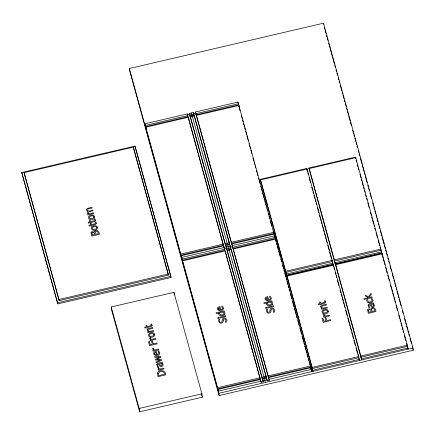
<?xml version="1.0" encoding="UTF-8"?>
<svg xmlns="http://www.w3.org/2000/svg" width="435" height="435" viewBox="0 0 435 435"><rect width="100%" height="100%" fill="white"/><g stroke="black" fill="none" stroke-linecap="round" stroke-linejoin="round"><path stroke-width="0.65" d="M193.901 114.16L189.856 115.112L190.008 116.227L194.053 115.28L193.901 114.16L193.439 112.475L189.394 113.415L190.008 116.227M225.738 245.373L229.783 244.421L230.713 247.803L230.86 248.918L226.82 249.864L225.738 245.373L226.82 249.864M230.713 247.803L226.668 248.749M260.831 381.163L261.141 382.289L263.164 381.816L262.55 379.01L266.595 378.064L267.21 380.87L269.232 380.402L268.612 377.591L311.079 367.678L311.846 371.604L310.4 366.362M129.358 68.518L323.488 23.196L412.951 348L413.25 350.229L219.126 395.546L129.657 70.747L129.358 68.518L218.827 393.316L412.951 348M145.203 126.036L144.904 123.801L187.371 113.888L187.985 116.694L145.518 126.612L145.986 128.303L145.839 127.189L188.301 117.271L223.4 245.264L180.933 255.176L181.4 256.867L181.248 255.753L223.715 245.84L224.797 250.337L182.33 260.25L182.798 261.946L182.646 260.826L225.112 250.913L260.212 378.907L217.745 388.819L218.212 390.51L218.06 389.396L260.527 379.483L261.141 382.289M238.538 104.895L196.071 114.807L195.456 112.002L237.923 102.089L239.005 106.586L238.858 105.471L196.392 115.384L231.485 243.377L273.952 233.459L238.858 105.471M187.985 116.694L187.518 115.003L189.54 114.535M194.053 115.28L193.586 113.589L195.609 113.116M145.518 126.612L145.372 125.498L187.838 115.579M196.071 114.807L195.924 113.693L238.391 103.78M190.323 116.803L194.369 115.857L229.316 242.73L229.462 243.845L225.422 244.791L190.323 116.803L225.422 244.791M21.75 172.532L134.991 146.095L170.868 276.35L171.02 277.465L57.779 303.902L21.75 172.532L57.779 303.902M24.088 172.635L133.284 147.144L168.231 274.017L168.383 275.132L59.187 300.623L24.088 172.635L59.187 300.623M260.239 179.34L306.751 168.481L307.213 170.172L307.066 169.057L260.554 179.916L260.706 181.031L260.239 179.34L286.48 275.186L332.992 264.333L332.226 260.407L307.066 169.057M308.888 167.986L355.395 157.127L355.863 158.818L355.716 157.704L309.203 168.562L309.356 169.677L308.888 167.986L335.129 263.833L381.642 252.974L380.875 249.054L355.716 157.704M180.933 255.176L180.786 254.062L223.247 244.149M225.27 243.676L229.316 242.73M231.485 243.377L231.338 242.262L273.805 232.344M275.35 238.538L232.883 248.45L231.806 243.953L274.267 234.035L275.817 240.229L275.665 239.114L233.203 249.027L268.297 377.014L310.764 367.102L275.665 239.114M230.86 248.918L230.398 247.232L232.42 246.759L232.268 245.644L274.735 235.732L274.958 237.401M182.33 260.25L182.183 259.135L224.645 249.222M232.883 248.45L232.736 247.33L275.203 237.423M227.135 250.44L231.181 249.5L266.128 376.373L266.274 377.488L262.234 378.434L227.135 250.44L262.234 378.434M59.035 299.508L168.231 274.017M57.627 302.787L170.868 276.35M111.24 306.958L173.929 292.32L201.883 393.822L202.335 397.166L139.646 411.804L111.686 310.302L111.24 306.958L139.2 408.454L139.646 411.804M286.48 275.186L285.719 271.266L332.226 260.407M335.129 263.833L334.368 259.912L380.875 249.054M285.866 272.381L332.378 261.522M334.515 261.027L381.027 250.168M286.333 274.072L332.846 263.218M334.983 262.718L381.49 251.86M286.725 275.491L333.232 264.632L333.699 266.323L333.553 265.209L287.04 276.067L287.192 277.182L286.725 275.491L312.966 371.338L312.205 367.417L287.04 276.067M335.374 264.132L381.881 253.279L382.349 254.97L382.196 253.855L335.689 264.708L335.836 265.828L335.374 264.132L361.615 359.984L360.849 356.058L335.689 264.708M217.745 388.819L217.598 387.705L260.059 377.792M262.082 377.319L266.128 376.373M268.297 377.014L268.15 375.9L310.612 365.987M312.205 367.417L358.712 356.559L333.553 265.209M360.849 356.058L407.361 345.205L382.196 253.855M139.2 408.454L201.883 393.822M312.352 368.532L358.859 357.673L358.712 356.559M361.001 357.178L407.508 346.32L407.361 345.205M219.126 395.546L218.528 391.087L260.995 381.174M263.164 381.816L263.012 380.701L267.057 379.755M269.08 379.287L311.547 369.369M312.819 370.223L359.326 359.364L358.859 357.673M361.463 358.87L407.976 348.011L407.508 346.32M324.325 27.394L324.869 29.357M325.228 30.667L326.13 33.941M326.489 35.251L327.033 37.214M327.392 38.525L327.936 40.488M328.653 43.108L330.1 48.35M330.459 49.655L332.264 56.207M332.623 57.518L334.428 64.065M334.787 65.375L335.331 67.338M336.048 69.959L336.592 71.922M336.951 73.232L337.495 75.195M338.212 77.816L338.756 79.779M339.115 81.089L339.659 83.052M340.382 85.673L341.823 90.915M342.182 92.22L342.726 94.188M343.084 95.499L343.987 98.772M344.346 100.083L344.89 102.046M345.249 103.356L346.151 106.629M346.51 107.94L347.054 109.903M347.413 111.213L348.315 114.487M348.674 115.797L350.121 121.033M350.479 122.344L351.382 125.617M352.644 130.201L353.546 133.48M353.905 134.785L354.449 136.753M354.808 138.064L355.71 141.337M356.069 142.647L356.613 144.61M356.972 145.921L357.516 147.884M358.239 150.505L358.777 152.467M359.136 153.778L359.68 155.741M360.403 158.362L361.844 163.598M362.203 164.908L364.008 171.455M364.367 172.766L364.911 174.734M365.269 176.039L366.172 179.318M366.531 180.623L367.075 182.591M367.798 185.207L368.336 187.175M368.701 188.485L369.239 190.448M369.962 193.069L371.403 198.306M372.664 202.889L373.567 206.163M373.931 207.473L374.47 209.436M374.829 210.747L375.731 214.02M376.096 215.33L376.634 217.299M376.993 218.604L377.895 221.883M378.26 223.188L378.798 225.156M379.157 226.466L379.701 228.429M380.424 231.05L381.865 236.287M382.224 237.597L384.029 244.144M384.388 245.454L385.29 248.728M385.655 250.038L386.193 252.001M386.557 253.311L387.096 255.28M387.819 257.895L388.357 259.864M388.721 261.169L389.26 263.137M389.983 265.752L391.424 270.994M392.147 273.615L393.588 278.851M393.952 280.162L394.491 282.125M394.849 283.435L395.752 286.708M396.116 288.019L396.655 289.982M397.019 291.292L397.916 294.566M398.281 295.876L398.819 297.839M399.183 299.149L400.08 302.423M400.445 303.733L400.983 305.702M402.25 310.285L403.147 313.559M404.414 318.143L405.311 321.416M405.676 322.726L406.214 324.689M406.578 326L407.475 329.273M407.84 330.584L408.378 332.547M408.742 333.857L409.281 335.82M410.004 338.441L411.445 343.683M412.168 346.298L413.25 350.229M356.086 160.2L356.624 162.163M357.347 164.773L357.885 166.735M358.244 168.041L358.788 170.003M360.044 174.576L360.947 177.839M361.306 179.149L361.844 181.107M362.203 182.412L363.105 185.68M363.464 186.99L364.003 188.948M364.361 190.253L364.905 192.216M365.623 194.826L366.161 196.789M366.526 198.094L367.064 200.056M367.782 202.666L369.223 207.892M370.484 212.47L371.381 215.733M371.74 217.043L372.284 219.001M372.643 220.306L373.54 223.574M373.904 224.879L374.443 226.842M374.801 228.147L375.34 230.11M376.063 232.72L377.498 237.95M378.222 240.56L379.663 245.786M380.021 247.096L380.56 249.054M380.919 250.359L381.642 252.974M382.213 255.046L383.11 258.314M383.469 259.619L384.013 261.576M384.371 262.887L384.91 264.844M385.627 267.46L386.171 269.417M386.53 270.728L387.068 272.685M387.792 275.301L389.227 280.526M390.489 285.099L391.386 288.367M391.75 289.672L392.288 291.629M392.647 292.94L393.55 296.208M393.909 297.513L394.447 299.47M394.806 300.781L395.35 302.738M396.067 305.354L397.508 310.579M398.764 315.152L399.667 318.42M400.026 319.725L400.564 321.683M400.929 322.993L401.826 326.261M402.185 327.566L402.723 329.523M403.087 330.834L403.626 332.791M404.343 335.407L405.784 340.632M406.502 343.248L408.122 349.126L407.976 348.011M309.203 168.562L334.368 259.912M307.436 171.559L306.751 168.481M307.801 172.864L308.339 174.826M309.057 177.436L310.498 182.662M311.759 187.24L312.656 190.503M313.015 191.813L313.559 193.771M313.918 195.076L314.815 198.344M315.174 199.649L315.718 201.612M316.076 202.917L316.615 204.88M317.338 207.49L318.773 212.72M319.497 215.33L320.938 220.556M321.296 221.866L321.835 223.824M322.194 225.129L323.096 228.397M323.455 229.707L323.993 231.665M324.352 232.97L325.255 236.238M325.614 237.543L327.055 242.773M327.772 245.383L329.213 250.609M329.572 251.919L331.372 258.45M331.731 259.76L332.992 264.333M333.922 267.71L334.461 269.667M335.184 272.283L335.722 274.24M336.081 275.551L336.619 277.508M337.342 280.124L338.783 285.349M340.039 289.922L340.942 293.19M341.301 294.495L341.839 296.458M342.198 297.763L343.101 301.031M343.46 302.336L343.998 304.293M344.362 305.604L344.901 307.561M345.618 310.177L347.059 315.402M347.777 318.018L349.218 323.243M349.577 324.548L350.121 326.511M350.479 327.816L351.377 331.084M351.736 332.389L352.279 334.346M352.638 335.657L353.535 338.925M353.9 340.23L355.335 345.455M356.058 348.071L357.499 353.296M357.858 354.601L359.479 360.484L359.326 359.364M260.554 179.916L285.719 271.266M273.952 233.459L274.42 235.156L274.267 234.035M310.764 367.102L311.232 368.793L311.079 367.678M240.028 110.871L237.923 102.089M241.289 115.454L242.192 118.733M242.551 120.044L243.094 122.007M243.453 123.317L244.356 126.59M244.72 127.901L245.258 129.869M245.623 131.18L246.525 134.453M246.884 135.763L248.325 141.005M249.048 143.626L250.495 148.868M250.854 150.178L251.756 153.452M253.018 158.035L253.92 161.314M254.279 162.625L254.823 164.588M255.182 165.898L255.726 167.867M256.449 170.482L256.987 172.45M257.351 173.761L257.89 175.724M258.613 178.345L260.054 183.586M260.777 186.207L262.223 191.449M262.582 192.759L264.388 199.312M264.746 200.617L265.29 202.585M265.649 203.895L266.552 207.169M266.911 208.479L267.454 210.448M268.177 213.068L268.716 215.031M269.08 216.342L269.618 218.305M270.342 220.926L271.783 226.167M273.049 230.757L273.952 234.03M274.311 235.34L274.855 237.303M275.214 238.614L276.116 241.893M276.475 243.203L277.019 245.166M277.378 246.476L278.28 249.75M278.645 251.06L280.086 256.302M280.809 258.923L281.532 261.544M282.614 265.475L283.517 268.748M283.876 270.059L284.414 272.027M284.778 273.338L285.681 276.611M286.04 277.921L286.583 279.884M286.942 281.195L287.845 284.474M288.204 285.784L288.748 287.747M289.106 289.058L289.65 291.026M290.373 293.647L291.814 298.883M292.537 301.504L293.978 306.746M294.343 308.056L296.148 314.608M296.507 315.919L297.045 317.882M297.768 320.503L298.312 322.471M298.671 323.781L299.215 325.744M299.933 328.365L300.476 330.328M300.835 331.639L301.379 333.607M302.102 336.228L303.543 341.47M303.907 342.78L304.446 344.743M304.804 346.053L305.707 349.327M306.071 350.637L306.61 352.606M306.974 353.916L307.877 357.189M308.236 358.5L308.779 360.463M309.138 361.773L310.041 365.052M195.456 112.002L195.924 113.693M196.392 115.384L231.338 242.262M231.806 243.953L232.736 247.33M233.203 249.027L268.15 375.9M269.232 380.402L268.612 377.591M194.701 117.624L229.462 243.845M229.93 245.541L230.24 246.667M266.274 377.488L231.181 249.5M266.9 379.744L267.21 380.87M191.416 112.948L192.341 116.879M192.346 116.33L227.445 244.318M227.761 244.894L229.153 250.522M229.158 249.973L264.252 377.961M264.572 378.537L265.334 382.457M189.394 113.415L189.856 115.112M262.55 379.01L263.012 380.701M188.632 119.043L223.4 245.264M224.797 250.337L223.715 245.84M260.212 378.907L225.112 250.913M144.904 123.801L145.372 125.498M145.839 127.189L180.786 254.062M181.248 255.753L182.183 259.135M182.646 260.826L217.598 387.705M218.06 389.396L218.528 391.087M171.02 277.465L134.991 146.095M201.612 394.55L202.335 397.166M168.383 275.132L133.284 147.144M381.881 253.279L382.028 254.393M355.395 157.127L355.547 158.242M323.488 23.196L323.635 24.311M333.232 264.632L333.384 265.747M266.595 378.064L266.742 379.179M260.527 379.483L260.674 380.598M230.398 247.232L230.245 246.118L226.205 247.058L226.352 248.173L224.329 248.646L224.183 247.531L181.716 257.444L182.015 259.673M194.369 115.857L194.516 116.971M193.439 112.475L193.586 113.589M188.301 117.271L188.453 118.391M187.371 113.888L187.518 115.003M173.929 292.32L174.283 295.001M223.182 320.486C223.612 322.237 221.785 323.662 220.181 323.058A2.523 2.121 -7.6 0 1 219.104 322.286L218.598 320.927L218.68 319.431C221.219 318.126 218.348 321.373 220.175 322.085C221.758 322.933 222.497 320.976 222.165 319.714C222.992 315.979 228.424 318.79 226.689 321.954L225.412 322.253L225.917 320.492L225.194 318.98L223.753 318.98L223.182 320.486M270.94 310.481C271.369 312.227 269.548 313.651 267.938 313.053A2.523 2.121 -7.6 0 1 266.867 312.281L266.356 310.922L266.438 309.426C268.982 308.116 266.111 311.362 267.938 312.08C269.521 312.928 270.255 310.971 269.923 309.704C270.755 305.968 276.181 308.785 274.452 311.949L273.169 312.248L273.675 310.481L272.952 308.97L271.516 308.97L270.94 310.481M159.775 352.954C159.15 359.12 148.694 353.253 156.274 351.333L157.193 354.677C161.151 354.351 156.382 350.702 158.731 350.86L159.775 352.954M223.476 308.176C222.85 314.342 212.4 308.48 219.974 306.561L220.898 309.905C224.868 309.579 220.056 305.865 222.432 306.082L223.476 308.176M271.233 298.171C270.613 304.337 260.157 298.47 267.737 296.556L268.656 299.9C272.609 299.574 267.846 295.92 270.195 296.077L271.233 298.171M95.575 220.224L94.846 221.458L90.828 222.497L90.98 223.046L90.175 223.237L90.023 222.687L88.365 223.073L88.142 222.258L89.8 221.872L89.387 220.376L90.192 220.192L90.605 221.687L94.438 220.67L94.612 219.903L94.232 219.245L95.107 219.044L95.575 220.224M96.391 223.182L95.662 224.422L91.644 225.455L91.796 226.004L90.991 226.195L90.839 225.645L89.18 226.031L88.957 225.221L90.616 224.835L90.203 223.34L91.007 223.15L91.421 224.645L95.254 223.633L95.428 222.861L95.047 222.209L95.923 222.002L96.391 223.182M152.13 325.201L151.396 326.435L147.383 327.473L147.53 328.023L146.725 328.213L146.573 327.664L144.92 328.05L144.692 327.234L146.35 326.848L145.942 325.353L146.747 325.168L147.16 326.663L150.988 325.646L151.162 324.88L150.787 324.222L151.657 324.021L152.13 325.201M325.733 301.89L325.005 303.124L320.986 304.163L321.139 304.712L320.334 304.897L320.182 304.348L318.523 304.739L318.3 303.924L319.959 303.538L319.546 302.042L320.35 301.852L320.764 303.347L324.597 302.336L324.771 301.569L324.39 300.911L325.266 300.71L325.733 301.89M372.942 300.248L372.925 300.715A2.3 1.93 -7.6 0 1 372.219 301.923C370.343 303.777 365.83 302.825 366.874 299.639C368.798 298.47 366.656 303.456 370.239 301.874C374.366 301.384 369.614 298.361 372.012 298.443L372.942 300.248M86.358 209.545L86.57 210.518L87.799 211.383C86.581 212.003 87.163 213.705 88.316 214.009L87.674 214.161L87.897 214.972L93.666 213.628L93.443 212.813L89.137 213.819C85.885 211.883 91.725 210.915 92.916 210.888L92.693 210.072C86.723 213.106 84.966 208.066 92.16 208.147L91.937 207.332L88.142 208.218L86.859 208.767L86.358 209.545M154.436 353.291L154.746 354.389L156.453 354.851L155.746 352.301L154.436 353.291M218.142 308.513L218.446 309.617L220.153 310.079L219.452 307.523L218.142 308.513M265.899 298.508L266.204 299.606L267.911 300.074L267.21 297.518L265.899 298.508M147.128 329.741L147.318 330.779L148.368 331.688L147.726 331.834L147.949 332.65L153.718 331.301L153.495 330.491L149.189 331.492L148.509 330.981A1.702 1.435 -7.6 0 1 148.096 330.121L148.879 329.29L152.897 328.322L152.674 327.506L148.433 328.523L147.128 329.741M320.731 306.43L320.927 307.469L321.971 308.377L321.329 308.524L321.557 309.334L327.327 307.991L327.104 307.175L322.792 308.181L322.117 307.67A1.702 1.435 -7.6 0 1 321.704 306.811L322.487 305.979L326.506 305.006L326.277 304.195L322.041 305.212L320.731 306.43M94.732 217.065C94.574 219.283 91.584 219.963 89.795 219.376A2.365 1.99 -7.6 0 1 88.74 218.446L88.484 217.522A2.344 1.968 -7.6 0 1 88.93 216.244C90.404 214.607 94.438 214.232 94.732 217.065M97.685 227.788C97.527 230.012 94.536 230.691 92.747 230.099A2.365 1.99 -7.6 0 1 91.693 229.169L91.437 228.244A2.344 1.968 -7.6 0 1 91.883 226.972C93.362 225.335 97.396 224.96 97.685 227.788M154.784 334.738C154.626 336.962 151.63 337.642 149.841 337.049A2.365 1.99 -7.6 0 1 148.786 336.124L148.536 335.195A2.344 1.968 -7.6 0 1 148.977 333.922C150.456 332.286 154.49 331.91 154.784 334.738M328.387 311.427C328.229 313.651 325.239 314.331 323.45 313.738A2.365 1.99 -7.6 0 1 322.395 312.808L322.139 311.884A2.344 1.968 -7.6 0 1 322.585 310.606C324.064 308.975 328.099 308.594 328.387 311.427M91.964 233.008L92.312 235.041L94.564 234.514C94.743 233.062 93.008 231.561 91.964 233.008M368.554 310.209L368.902 312.243L371.153 311.716C371.332 310.264 369.598 308.758 368.554 310.209M95.042 232.176L95.417 234.318L98.256 233.655C98.533 231.795 95.994 230.327 95.042 232.176M371.631 309.377L372.007 311.52L374.845 310.856C375.122 308.997 372.583 307.529 371.631 309.377M158.373 373.54L158.666 375.595L164.604 374.209C164.599 370.75 159.237 370.566 158.373 373.54M93.862 217.076L92.905 218.299L90.214 218.653A1.354 1.136 -7.6 0 1 89.518 218.093L89.349 217.495A1.343 1.131 -7.6 0 1 89.675 216.701C90.746 215.809 93.563 215.113 93.862 217.076M96.815 227.804L95.858 229.022L93.166 229.375A1.354 1.136 -7.6 0 1 92.47 228.815L92.307 228.223A1.343 1.131 -7.6 0 1 92.628 227.423C93.699 226.532 96.516 225.836 96.815 227.804M153.914 334.754L152.951 335.972L150.265 336.326A1.354 1.136 -7.6 0 1 149.564 335.766L149.401 335.173A1.343 1.131 -7.6 0 1 149.727 334.379C150.798 333.482 153.615 332.791 153.914 334.754M327.517 311.438L326.56 312.662L323.868 313.015A1.354 1.136 -7.6 0 1 323.172 312.455L323.009 311.857A1.343 1.131 -7.6 0 1 323.33 311.063C324.401 310.171 327.218 309.475 327.517 311.438M156.774 364.372L157.541 366.999C159.944 367.183 156.323 364.791 158.177 364.062C159.308 364.068 159.536 367.412 161.624 366.46A2.028 1.707 -7.6 0 0 162.608 365.965L162.826 365.726A1.8 1.512 -7.6 0 0 163.098 364.867L162.826 364.024L161.847 363.181L162.462 363.04L162.239 362.23L157.802 363.301L156.774 364.372M368.108 304.989L368.875 307.616C371.278 307.801 367.657 305.413 369.511 304.685C370.642 304.685 370.865 308.034 372.958 307.083A2.028 1.707 -7.6 0 0 373.942 306.583L374.16 306.349A1.8 1.512 -7.6 0 0 374.432 305.49L374.16 304.641L373.181 303.804L373.796 303.657L373.573 302.852L369.13 303.924L368.108 304.989M157.454 373.208L158.025 376.656L165.719 374.861C166.056 370.098 158.878 368.978 157.454 373.208M219.631 312.841C218.881 315.337 222.372 315.359 223.644 314.168A1.093 0.919 -7.6 0 0 223.987 313.456L222.959 312.064L219.631 312.841M267.394 302.831C266.639 305.326 270.13 305.348 271.407 304.157A1.093 0.919 -7.6 0 0 271.75 303.445L270.717 302.059L267.394 302.831M91.051 232.633L91.676 236.102L99.365 234.307C99.539 231.85 96.918 229.055 94.656 231.094C94.509 233.28 91.741 230.256 91.051 232.633M367.64 309.834L368.266 313.303L375.954 311.503C376.128 309.051 373.507 306.256 371.245 308.295C371.099 310.476 368.331 307.458 367.64 309.834M162.125 364.9L161.749 365.482L160.586 365.585L159.438 363.742L161.042 363.372L161.929 364.133L162.125 364.9M373.458 305.517L373.083 306.099L371.92 306.207L370.772 304.364L372.371 303.989L373.263 304.756L373.458 305.517M371.028 293.625L368.293 296.659L365.335 295.24L365.612 296.251L368.575 297.594L363.872 298.693L364.095 299.503L372.132 297.627L371.909 296.817L369.494 297.377L369.038 297.143L371.321 294.691L371.028 293.625M224.509 314.619C223.041 315.853 220.246 316.446 218.93 314.706A2.697 2.267 -7.6 0 1 218.827 313.026L216.325 313.613L216.103 312.798L224.139 310.922L224.362 311.737L223.775 311.873L224.748 312.721L224.977 313.532A1.903 1.604 -7.6 0 1 224.509 314.619M272.272 304.609C270.798 305.843 268.003 306.436 266.688 304.696A2.697 2.267 -7.6 0 1 266.584 303.021L264.089 303.603L263.866 302.793L271.902 300.917L272.125 301.727L271.538 301.868L272.511 302.716L272.74 303.527A1.903 1.604 -7.6 0 1 272.272 304.609M160.858 357.217L156.736 359.43L161.505 359.566L161.711 360.31L156.279 362.893L156.045 362.05L160.281 360.153L155.496 360.049L155.311 359.381L159.455 357.162L154.768 357.401L154.545 356.586L160.651 356.461L160.858 357.217M218.74 317.349L217.734 317.583L217.989 318.507L218.995 318.273L218.74 317.349M225.493 315.832L219.724 317.18L219.947 317.99L225.716 316.642L225.493 315.832M266.503 307.338L265.497 307.578L265.747 308.502L266.758 308.268L266.503 307.338M273.251 305.827L267.481 307.17L267.704 307.985L273.479 306.637L273.251 305.827M150.488 337.843L149.477 338.077L150.787 339.632L149.928 339.827L150.151 340.643L155.92 339.295L155.697 338.484L151.603 339.441L150.706 338.647L150.505 337.881M149.33 341.578L148.422 341.79L149.482 345.64L157.176 343.846L156.937 342.992L153.234 343.857L152.446 340.986L151.538 341.198L152.326 344.069L150.157 344.574L149.33 341.578M153.403 348.408L152.391 348.647L153.696 350.197L152.837 350.398L153.06 351.214L158.829 349.865L158.606 349.049L154.512 350.006L153.62 349.218L153.403 348.408M324.097 314.527L323.085 314.766L324.39 316.316L323.531 316.517L323.76 317.332L329.529 315.984L329.3 315.168L325.206 316.125L324.314 315.337L324.108 314.57M322.939 318.268L322.03 318.48L323.091 322.33L330.779 320.535L330.546 319.676L326.843 320.541L326.049 317.675L325.141 317.887L325.935 320.753L323.765 321.264L322.939 318.268M158.65 367.472L157.639 367.705L158.944 369.261L158.09 369.456L158.313 370.272L164.082 368.923L163.859 368.113L159.765 369.07L158.867 368.276L158.65 367.472"/></g></svg>
